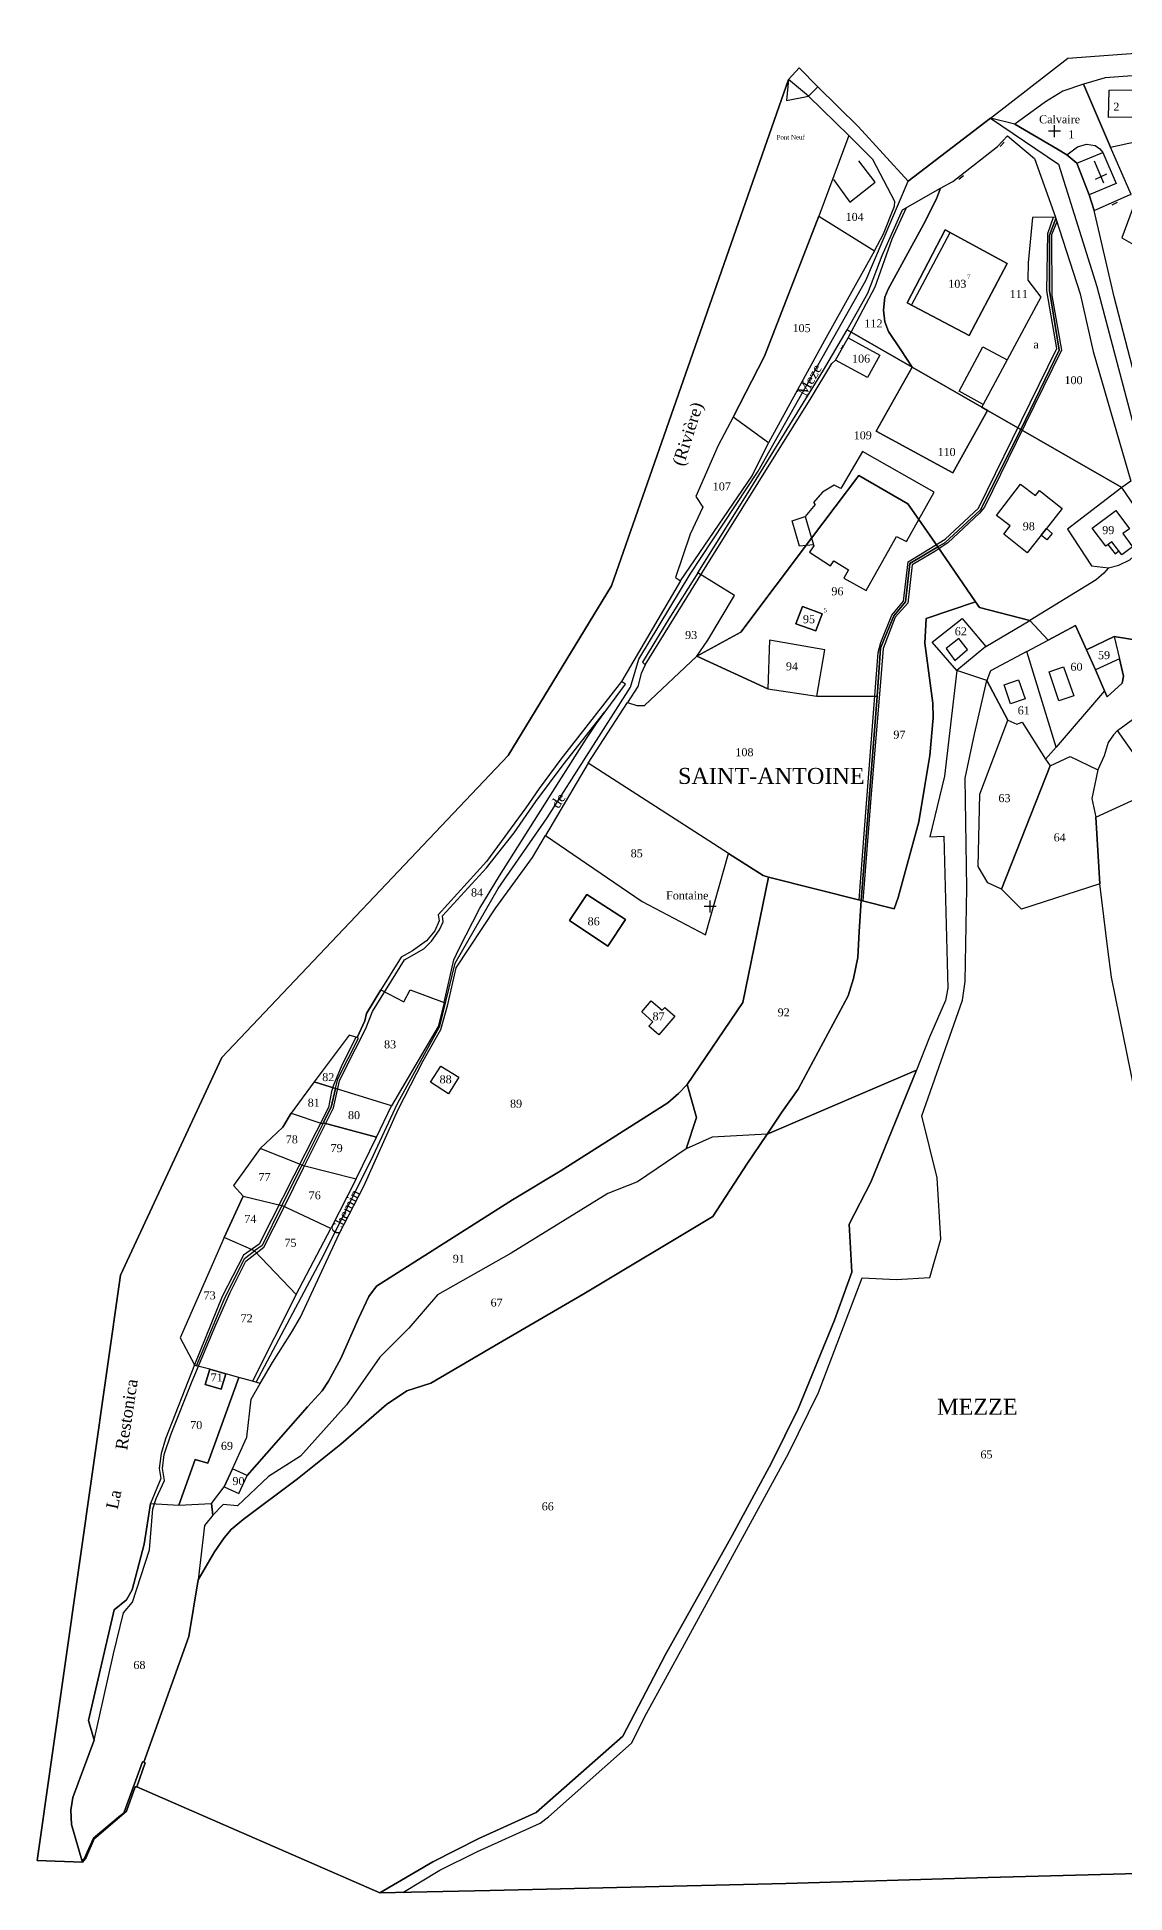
# Model space of a CAD drawing. Extents: x 1207305 to 1208120, y 6152484 to 6153235.
# Drawn here: x 1207305.1 to 1207576.9, y 6152769.3 to 6153233.3 of the extents above; entities that cross this region are included whole.
import ezdxf

# ---------------------------------------------------------------- set-up
doc = ezdxf.new("R2010")
doc.units = 0
doc.linetypes.add('CONTINU', pattern=[0])
doc.layers.get('0').update_dxf_attribs({"linetype": 'CONTINU'})
for name, color, linetype in [('1LIEUDIT', 7, 'CONTINU'), ('1PARCELLE', 7, 'CONTINU'), ('1SECTION', 7, 'CONTINU'), ('1SUBDFISC', 7, 'CONTINU'), ('1SUBDSECT', 7, 'CONTINU'), ('1TRONFLUV', 7, 'CONTINU'), ('1TROUPARCELLE', 7, 'CONTINU'), ('1ZONCOMM', 7, 'CONTINU'), ('3BATIDUR', 7, 'CONTINU'), ('3BATILEGER', 7, 'CONTINU'), ('3CALVAIRE', 7, 'CONTINU'), ('3CALVAIRETEX', 7, 'CONTINU'), ('3CHEMIN', 7, 'CONTINU'), ('3EGLISE', 7, 'CONTINU'), ('3ENSIMMO', 7, 'CONTINU'), ('3FISCLINE', 7, 'CONTINUOUS'), ('3LIEUDITTEX', 7, 'CONTINU'), ('3MURNONMI', 7, 'CONTINU'), ('3NUMVOIE', 7, 'CONTINU'), ('3PARCELLETEX', 7, 'CONTINU'), ('3PONT', 7, 'CONTINU'), ('3SUBDFISCTEX', 7, 'CONTINU'), ('3TRONFLUVTEX', 7, 'CONTINU'), ('3ZONCOMMTEX', 7, 'CONTINU')]:
    doc.layers.add(name, color=color, linetype=linetype)
doc.styles.get("Standard").update_dxf_attribs({"font": 'Times New Roman'})

# ---------------------------------------------------------------- blocks, each defined once
blk = doc.blocks.new('DETATOPO')
for points in [[(-1.5, 0), (1.5, 0)], [(0, -1.5), (0, 1.5)]]:
    blk.add_lwpolyline(points)
blk = doc.blocks.new('MURNOMI')
blk.add_line((-0.75, 0.5), (0.75, 0.5))

msp = doc.modelspace()

# ---------------------------------------------------------------- linework, layer by layer
at = {"layer": '1LIEUDIT'}
for points in [[(1207583.41, 6153133.02), (1207574.31, 6153168.39), (1207569.3, 6153189.93), (1207568.01, 6153193.81), (1207564.97, 6153201.75), (1207562.46, 6153203.83), (1207560.12, 6153205.29), (1207549.42, 6153211.55), (1207549.42, 6153211.55), (1207543.34, 6153212.99), (1207562.71, 6153227.98), (1207633.79, 6153233.28)], [(1207583.41, 6153133.02), (1207574.31, 6153168.39), (1207569.3, 6153189.93), (1207568.01, 6153193.81), (1207564.97, 6153201.75), (1207562.46, 6153203.83), (1207560.12, 6153205.29), (1207549.42, 6153211.55), (1207549.42, 6153211.55), (1207543.34, 6153212.99), (1207522.76, 6153197.23), (1207510.27, 6153210.9), (1207500.24, 6153220.84), (1207495.5, 6153225.64), (1207492.84, 6153222.69), (1207448.62, 6153096.07), (1207422.78, 6153053.73), (1207351.23, 6152978.21), (1207325.93, 6152923.8), (1207305.06, 6152777.44), (1207316.41, 6152777.05), (1207317.21, 6152777.99), (1207319.35, 6152782.86), (1207327.4, 6152789.75), (1207329.58, 6152795.89), (1207329.97, 6152795.84), (1207332.1, 6152801.9), (1207331.74, 6152802.01), (1207342.95, 6152833.42), (1207345.29, 6152847.65), (1207349.4, 6152854.57), (1207351.84, 6152858.09), (1207353.6, 6152860.19), (1207356.54, 6152862.7), (1207370.17, 6152872.86), (1207380.95, 6152881.49), (1207392.35, 6152891.41), (1207397.49, 6152894.84), (1207403.47, 6152896.76), (1207420.38, 6152906.73), (1207441.75, 6152919.1), (1207473.96, 6152938.45), (1207482.44, 6152951.51), (1207487.53, 6152959.04), (1207491.22, 6152964.49), (1207495.26, 6152970.25), (1207507.82, 6152993.59), (1207509.14, 6152997.98), (1207510.19, 6153003.22), (1207510.56, 6153009.71), (1207511.06, 6153017.48), (1207519.3, 6153015.39), (1207520.3, 6153018.21), (1207525.48, 6153037.07), (1207526.9, 6153045.72), (1207528.16, 6153053.69), (1207529.02, 6153063.13), (1207528.91, 6153066.81), (1207526.98, 6153081.81), (1207527.32, 6153087.9), (1207539.6, 6153092.11), (1207540.61, 6153090.67), (1207553.18, 6153087.42), (1207557.81, 6153082.49), (1207564.6, 6153086.15), (1207567.32, 6153080.1), (1207574.24, 6153083.45), (1207586.64, 6153081.42)], [(1207586.64, 6153081.42), (1207574.24, 6153083.45), (1207567.32, 6153080.1), (1207564.6, 6153086.15), (1207557.81, 6153082.49), (1207557.81, 6153082.49), (1207553.18, 6153087.42), (1207540.61, 6153090.67), (1207539.6, 6153092.11), (1207527.32, 6153087.9), (1207526.98, 6153081.81), (1207528.91, 6153066.81), (1207529.02, 6153063.13), (1207528.16, 6153053.69), (1207526.9, 6153045.72), (1207525.48, 6153037.07), (1207520.3, 6153018.21), (1207519.3, 6153015.39), (1207511.06, 6153017.48), (1207510.56, 6153009.71), (1207510.19, 6153003.22), (1207509.14, 6152997.98), (1207507.82, 6152993.59), (1207495.26, 6152970.25), (1207491.22, 6152964.49), (1207487.53, 6152959.04), (1207482.44, 6152951.51), (1207473.96, 6152938.45), (1207441.75, 6152919.1), (1207420.38, 6152906.73), (1207403.47, 6152896.76), (1207397.49, 6152894.84), (1207392.35, 6152891.41), (1207380.95, 6152881.49), (1207370.17, 6152872.86), (1207356.54, 6152862.7), (1207353.6, 6152860.19), (1207351.84, 6152858.09), (1207349.4, 6152854.57), (1207345.29, 6152847.65), (1207342.95, 6152833.42), (1207331.74, 6152802.01), (1207332.1, 6152801.9), (1207329.97, 6152795.84), (1207390.75, 6152769.35), (1207418.29, 6152769.92), (1207492.18, 6152771.72), (1207542.76, 6152773.23), (1207595.83, 6152774.61)]]:
    msp.add_lwpolyline(points, dxfattribs=at)
at = {"layer": '1PARCELLE'}
for points in [[(1207569.3, 6153189.93), (1207578.12, 6153193.81), (1207578.49, 6153193.91), (1207573.39, 6153205.8), (1207566.59, 6153221.48), (1207561.44, 6153219.78), (1207557.08, 6153217.07), (1207549.42, 6153211.55), (1207560.12, 6153205.29), (1207562.46, 6153203.83), (1207564.97, 6153201.75), (1207568.01, 6153193.81), (1207569.3, 6153189.93)], [(1207566.59, 6153221.48), (1207573.39, 6153205.8), (1207579.84, 6153207.22), (1207579.82, 6153209.75), (1207579.87, 6153220.06), (1207579.9, 6153223.68), (1207572.04, 6153223.1), (1207566.59, 6153221.48)], [(1207500.44, 6153188.48), (1207514.37, 6153179.83), (1207516.65, 6153184.12), (1207519.4, 6153190.99), (1207519.41, 6153192.17), (1207513.95, 6153202.67), (1207507.98, 6153208.67), (1207500.44, 6153188.48)], [(1207542.57, 6153139.96), (1207541.21, 6153140.74), (1207523.78, 6153150.74), (1207520.93, 6153155.14), (1207517.87, 6153159.71), (1207516.99, 6153162.09), (1207516.63, 6153165), (1207516.93, 6153168.25), (1207517.76, 6153170.3), (1207526.63, 6153186.44), (1207529.89, 6153192.87), (1207530.87, 6153195.54), (1207533.92, 6153197.19), (1207545.15, 6153205.94), (1207547.65, 6153208.61), (1207554.36, 6153202.97), (1207559.6, 6153188.25), (1207559.72, 6153187.92), (1207558.1, 6153183.8), (1207558.14, 6153169.96), (1207560.55, 6153155), (1207550.92, 6153135.22), (1207542.57, 6153139.96)], [(1207530.87, 6153195.54), (1207529.89, 6153192.87), (1207526.63, 6153186.44), (1207517.76, 6153170.3), (1207516.93, 6153168.25), (1207516.63, 6153165), (1207516.99, 6153162.09), (1207517.87, 6153159.71), (1207520.93, 6153155.14), (1207523.78, 6153150.74), (1207507.56, 6153160.1), (1207512.66, 6153169.26), (1207516.3, 6153178.67), (1207521.36, 6153190.09), (1207530.87, 6153195.54)], [(1207487.87, 6153131.82), (1207479.03, 6153138.26), (1207486.86, 6153153.5), (1207500.44, 6153188.48), (1207514.37, 6153179.83), (1207501.85, 6153157.4), (1207487.87, 6153131.82)], [(1207550.92, 6153135.22), (1207560.55, 6153155), (1207558.14, 6153169.96), (1207558.1, 6153183.8), (1207559.72, 6153187.92), (1207565.8, 6153169.1), (1207569.05, 6153154.72), (1207578.4, 6153122.27), (1207576.16, 6153120.68), (1207550.92, 6153135.22)], [(1207547.49, 6153176.71), (1207532.05, 6153185.12), (1207522.5, 6153166.86), (1207538.02, 6153158.66), (1207547.49, 6153176.71)], [(1207472.71, 6153082.54), (1207479.34, 6153093.65), (1207470.17, 6153099.36), (1207482.77, 6153119.47), (1207501.63, 6153150), (1207507.56, 6153160.1), (1207523.78, 6153150.74), (1207514.78, 6153134.73), (1207533.98, 6153124.37), (1207542.57, 6153139.96), (1207550.92, 6153135.22), (1207540.83, 6153115.12), (1207531.91, 6153106.85), (1207530.22, 6153105.85), (1207525.43, 6153112.68), (1207522.68, 6153116.62), (1207510.43, 6153123.69), (1207498.64, 6153108), (1207480.98, 6153084.51), (1207469.94, 6153078.51), (1207472.71, 6153082.54)], [(1207512.58, 6153148.22), (1207504.64, 6153152.54), (1207507.81, 6153158.12), (1207515.66, 6153153.76), (1207512.58, 6153148.22)], [(1207523.78, 6153150.74), (1207541.21, 6153140.74), (1207542.57, 6153139.96), (1207533.98, 6153124.37), (1207514.78, 6153134.73), (1207523.78, 6153150.74)], [(1207487.87, 6153131.82), (1207479.03, 6153138.26), (1207475.33, 6153131.19), (1207469.73, 6153118.47), (1207471.44, 6153115.74), (1207468.29, 6153109.02), (1207464.64, 6153098.16), (1207465.9, 6153097.33), (1207483.78, 6153123.64), (1207487.87, 6153131.82)], [(1207550.92, 6153135.22), (1207576.16, 6153120.68), (1207562.6, 6153110.3), (1207568.57, 6153101.08), (1207572.86, 6153100.59), (1207571.71, 6153099.26), (1207569.76, 6153097.58), (1207553.18, 6153087.42), (1207540.61, 6153090.67), (1207539.6, 6153092.11), (1207530.22, 6153105.85), (1207531.91, 6153106.85), (1207540.83, 6153115.12), (1207550.92, 6153135.22)], [(1207499.93, 6153068.54), (1207501.99, 6153080.14), (1207488.12, 6153082.5), (1207487.72, 6153070.32), (1207469.94, 6153078.51), (1207480.98, 6153084.51), (1207498.64, 6153108), (1207510.43, 6153123.69), (1207522.68, 6153116.62), (1207525.43, 6153112.68), (1207530.22, 6153105.85), (1207523.23, 6153101.7), (1207522.09, 6153092.07), (1207519.16, 6153088.63), (1207515.89, 6153080.56), (1207515.03, 6153068.46), (1207499.93, 6153068.54)], [(1207576.16, 6153120.68), (1207562.6, 6153110.3), (1207568.57, 6153101.08), (1207572.86, 6153100.59), (1207575.46, 6153101.23), (1207578.15, 6153102.63), (1207580.04, 6153104.26), (1207582.22, 6153107.18), (1207582.75, 6153109.03), (1207582.52, 6153111.42), (1207576.16, 6153120.68)], [(1207511.06, 6153017.48), (1207515.03, 6153068.46), (1207515.89, 6153080.56), (1207519.16, 6153088.63), (1207522.09, 6153092.07), (1207523.23, 6153101.7), (1207530.22, 6153105.85), (1207539.6, 6153092.11), (1207527.32, 6153087.9), (1207526.98, 6153081.81), (1207528.91, 6153066.81), (1207529.02, 6153063.13), (1207528.16, 6153053.69), (1207526.9, 6153045.72), (1207525.48, 6153037.07), (1207520.3, 6153018.21), (1207519.3, 6153015.39), (1207511.06, 6153017.48)], [(1207452.63, 6153066.93), (1207454.96, 6153066.16), (1207456.91, 6153066.15), (1207469.94, 6153078.51), (1207472.71, 6153082.54), (1207479.34, 6153093.65), (1207470.17, 6153099.36), (1207462.99, 6153087.86), (1207456.4, 6153077.01), (1207457.06, 6153076.35), (1207456.02, 6153074.2), (1207455.18, 6153070.97), (1207452.63, 6153066.93)], [(1207494.67, 6153086.6), (1207496.35, 6153090.92), (1207501.27, 6153089.13), (1207499.69, 6153084.85), (1207494.67, 6153086.6)], [(1207542.17, 6153080.96), (1207534.91, 6153074.96), (1207528.78, 6153081.99), (1207536.26, 6153087.93), (1207542.17, 6153080.96)], [(1207559.8, 6153055.77), (1207552.45, 6153079.68), (1207557.81, 6153082.49), (1207564.6, 6153086.15), (1207567.32, 6153080.1), (1207569.58, 6153075.1), (1207571.88, 6153069.88), (1207559.8, 6153055.77)], [(1207487.72, 6153070.32), (1207499.93, 6153068.54), (1207501.99, 6153080.14), (1207488.12, 6153082.5), (1207487.72, 6153070.32)], [(1207571.88, 6153069.88), (1207569.58, 6153075.1), (1207567.32, 6153080.1), (1207574.24, 6153083.45), (1207575.6, 6153077.87), (1207576.6, 6153073.55), (1207576.3, 6153071.73), (1207572.54, 6153068.37), (1207571.88, 6153069.88)], [(1207511.06, 6153017.48), (1207487.91, 6153023.25), (1207486.52, 6153023.66), (1207477.85, 6153029.23), (1207442.79, 6153051.76), (1207452.63, 6153066.93), (1207454.96, 6153066.16), (1207456.91, 6153066.15), (1207469.94, 6153078.51), (1207487.72, 6153070.32), (1207499.93, 6153068.54), (1207515.03, 6153068.46), (1207511.06, 6153017.48)], [(1207542.41, 6153072.45), (1207547.71, 6153062.56), (1207549.95, 6153061.52), (1207551.27, 6153062.05), (1207557.15, 6153052.76), (1207559.8, 6153055.77), (1207552.45, 6153079.68), (1207543.38, 6153074.88), (1207542.41, 6153072.45)], [(1207391, 6152995.07), (1207396.72, 6152992.13), (1207398.28, 6152995.11), (1207406.82, 6152991.97), (1207409.19, 6153002.62), (1207410.56, 6153005.43), (1207415.69, 6153015.5), (1207420.61, 6153023.58), (1207435.54, 6153047.15), (1207442.38, 6153057.91), (1207444.87, 6153061.71), (1207452.15, 6153071.51), (1207451.13, 6153072.2), (1207435.96, 6153052.77), (1207430.53, 6153045.43), (1207427.22, 6153040.57), (1207417.4, 6153027.2), (1207405.31, 6153013.84), (1207405.58, 6153012.34), (1207404.51, 6153009.87), (1207402.36, 6153007.38), (1207398.87, 6153004.82), (1207396.09, 6153003.3), (1207391, 6152995.07)], [(1207595.87, 6153058.11), (1207589.75, 6153055.06), (1207587.26, 6153053.81), (1207581.46, 6153050.91), (1207575.13, 6153059.93), (1207587.77, 6153069.2), (1207595.87, 6153058.11)], [(1207547.71, 6153062.56), (1207549.95, 6153061.52), (1207551.27, 6153062.05), (1207557.15, 6153052.76), (1207558.24, 6153051.08), (1207546.13, 6153020.31), (1207542.67, 6153021.85), (1207540.29, 6153025.9), (1207540.71, 6153044.06), (1207547.71, 6153062.56)], [(1207569.66, 6153038.27), (1207582.64, 6153044.15), (1207593.3, 6153045.55), (1207605.01, 6153044.53), (1207602.28, 6153049.1), (1207595.87, 6153058.11), (1207589.75, 6153055.06), (1207587.26, 6153053.81), (1207581.46, 6153050.91), (1207575.13, 6153059.93), (1207574.11, 6153058.87), (1207572.77, 6153056.97), (1207571.75, 6153053.63), (1207570.15, 6153050.1), (1207568.66, 6153042.93), (1207569.66, 6153038.27)], [(1207569.66, 6153038.27), (1207570.72, 6153021.62), (1207551.07, 6153015.26), (1207546.13, 6153020.31), (1207558.24, 6153051.08), (1207563.25, 6153053.45), (1207570.15, 6153050.1), (1207568.66, 6153042.93), (1207569.66, 6153038.27)], [(1207477.85, 6153029.23), (1207442.79, 6153051.76), (1207432.14, 6153033.72), (1207456.31, 6153017.16), (1207472.11, 6153008.88), (1207477.85, 6153029.23)], [(1207353.92, 6152875.37), (1207357.52, 6152883.24), (1207358.53, 6152892.76), (1207360.78, 6152896.73), (1207363.86, 6152901.92), (1207368.66, 6152909.43), (1207370.93, 6152913.29), (1207380.59, 6152934.07), (1207386.73, 6152945.99), (1207395.32, 6152965.15), (1207401.56, 6152977.36), (1207404.58, 6152982.68), (1207405.99, 6152985.19), (1207407.73, 6152991.42), (1207409.79, 6153000.61), (1207419.75, 6153015.63), (1207428.87, 6153028.23), (1207432.14, 6153033.72), (1207456.31, 6153017.16), (1207472.11, 6153008.88), (1207477.85, 6153029.23), (1207486.52, 6153023.66), (1207487.91, 6153023.25), (1207481.44, 6152991.95), (1207467.54, 6152971.48), (1207465.36, 6152969.16), (1207462.68, 6152966.86), (1207435.79, 6152949.8), (1207423.92, 6152942.63), (1207389.88, 6152921.05), (1207387.99, 6152918.42), (1207385.35, 6152912.91), (1207380.98, 6152902.97), (1207377.86, 6152897.25), (1207376.27, 6152894.9), (1207372.67, 6152890.85), (1207357.58, 6152873.73), (1207353.92, 6152875.37)], [(1207487.53, 6152959.04), (1207473.76, 6152958.24), (1207467.28, 6152955.34), (1207469.89, 6152963.2), (1207467.54, 6152971.48), (1207481.44, 6152991.95), (1207487.91, 6153023.25), (1207511.06, 6153017.48), (1207510.56, 6153009.71), (1207510.19, 6153003.22), (1207509.14, 6152997.98), (1207507.82, 6152993.59), (1207495.26, 6152970.25), (1207491.22, 6152964.49), (1207487.53, 6152959.04)], [(1207442.48, 6153018.96), (1207438.13, 6153012.46), (1207447.74, 6153006.05), (1207452.12, 6153012.68), (1207442.48, 6153018.96)], [(1207393.66, 6152966.09), (1207379.63, 6152970.42), (1207380.2, 6152972.88), (1207385.39, 6152983.02), (1207385.03, 6152983.17), (1207386.99, 6152987.35), (1207387.38, 6152989.23), (1207391, 6152995.07), (1207396.72, 6152992.13), (1207398.28, 6152995.11), (1207406.82, 6152991.97), (1207405.31, 6152985.97), (1207393.66, 6152966.09)], [(1207458.94, 6152987.14), (1207456.21, 6152989.57), (1207458.52, 6152992.32), (1207461.3, 6152990.01), (1207461.97, 6152990.71), (1207464.46, 6152988.51), (1207460.43, 6152983.87), (1207457.96, 6152986.05), (1207458.94, 6152987.14)], [(1207379.63, 6152970.42), (1207380.2, 6152972.88), (1207385.39, 6152983.02), (1207385.03, 6152983.17), (1207383.05, 6152983.81), (1207374.31, 6152972.07), (1207379.63, 6152970.42)], [(1207487.53, 6152959.04), (1207482.44, 6152951.51), (1207473.96, 6152938.45), (1207441.75, 6152919.1), (1207420.38, 6152906.73), (1207403.47, 6152896.76), (1207397.49, 6152894.84), (1207392.35, 6152891.41), (1207380.95, 6152881.49), (1207370.17, 6152872.86), (1207356.54, 6152862.7), (1207353.6, 6152860.19), (1207351.84, 6152858.09), (1207349.4, 6152854.57), (1207345.29, 6152847.65), (1207342.95, 6152833.42), (1207331.74, 6152802.01), (1207332.1, 6152801.9), (1207329.97, 6152795.84), (1207390.75, 6152769.35), (1207403.93, 6152777.1), (1207415.48, 6152782.97), (1207429.78, 6152789.46), (1207451.43, 6152808.53), (1207462.15, 6152828.91), (1207478.78, 6152858.68), (1207488.65, 6152876.84), (1207495.29, 6152890.38), (1207504.37, 6152912.49), (1207508.72, 6152924.53), (1207508.04, 6152936.56), (1207513.49, 6152947.04), (1207524.85, 6152975.04), (1207487.53, 6152959.04)], [(1207407.88, 6152969.12), (1207403.42, 6152972.01), (1207405.94, 6152976.01), (1207410.45, 6152973.26), (1207407.88, 6152969.12)], [(1207467.28, 6152955.34), (1207455.11, 6152947.09), (1207447.74, 6152944.23), (1207423.52, 6152929.29), (1207405.15, 6152918.83), (1207397.99, 6152910.54), (1207390.75, 6152903.27), (1207382.4, 6152891.32), (1207370.91, 6152878.53), (1207362.88, 6152873.43), (1207355.15, 6152866.13), (1207351.56, 6152866.41), (1207348.97, 6152863.77), (1207348.67, 6152866.66), (1207351.82, 6152870.82), (1207355.5, 6152869.17), (1207357.58, 6152873.73), (1207372.67, 6152890.85), (1207376.27, 6152894.9), (1207377.86, 6152897.25), (1207380.98, 6152902.97), (1207385.35, 6152912.91), (1207387.99, 6152918.42), (1207389.88, 6152921.05), (1207423.92, 6152942.63), (1207435.79, 6152949.8), (1207462.68, 6152966.86), (1207465.36, 6152969.16), (1207467.54, 6152971.48), (1207469.89, 6152963.2), (1207467.28, 6152955.34)], [(1207379.63, 6152970.42), (1207374.31, 6152972.07), (1207368.54, 6152964.26), (1207376.45, 6152961.57), (1207376.59, 6152961.85), (1207378.55, 6152965.78), (1207379.63, 6152970.42)], [(1207393.66, 6152966.09), (1207379.63, 6152970.42), (1207378.55, 6152965.78), (1207376.59, 6152961.85), (1207389.89, 6152958.29), (1207393.66, 6152966.09)], [(1207371.32, 6152951.31), (1207360.79, 6152955.41), (1207366.5, 6152960.78), (1207368.54, 6152964.26), (1207376.45, 6152961.57), (1207371.32, 6152951.31)], [(1207371.32, 6152951.31), (1207384.84, 6152947.82), (1207389.89, 6152958.29), (1207376.59, 6152961.85), (1207376.45, 6152961.57), (1207371.32, 6152951.31)], [(1207487.53, 6152959.04), (1207473.76, 6152958.24), (1207467.28, 6152955.34), (1207455.11, 6152947.09), (1207447.74, 6152944.23), (1207423.52, 6152929.29), (1207405.15, 6152918.83), (1207397.99, 6152910.54), (1207390.75, 6152903.27), (1207382.4, 6152891.32), (1207370.91, 6152878.53), (1207362.88, 6152873.43), (1207355.15, 6152866.13), (1207351.56, 6152866.41), (1207348.97, 6152863.77), (1207346.91, 6152861.18), (1207345.29, 6152847.65), (1207349.4, 6152854.57), (1207351.84, 6152858.09), (1207353.6, 6152860.19), (1207356.54, 6152862.7), (1207370.17, 6152872.86), (1207380.95, 6152881.49), (1207392.35, 6152891.41), (1207397.49, 6152894.84), (1207403.47, 6152896.76), (1207420.38, 6152906.73), (1207441.75, 6152919.1), (1207473.96, 6152938.45), (1207482.44, 6152951.51), (1207487.53, 6152959.04)], [(1207356.57, 6152943.53), (1207366.26, 6152941.16), (1207371.32, 6152951.31), (1207360.79, 6152955.41), (1207354.14, 6152946.15), (1207356.57, 6152943.53)], [(1207366.26, 6152941.16), (1207371.32, 6152951.31), (1207384.84, 6152947.82), (1207378.48, 6152935.48), (1207366.26, 6152941.16)], [(1207356.57, 6152943.53), (1207366.26, 6152941.16), (1207361.29, 6152931.21), (1207359.4, 6152929.88), (1207351.83, 6152933.2), (1207356.57, 6152943.53)], [(1207366.26, 6152941.16), (1207361.29, 6152931.21), (1207359.4, 6152929.88), (1207369.85, 6152918.96), (1207378.48, 6152935.48), (1207366.26, 6152941.16)], [(1207359.4, 6152929.88), (1207351.83, 6152933.2), (1207340.84, 6152908.08), (1207344.38, 6152901.36), (1207344.87, 6152901.13), (1207351.79, 6152917.73), (1207356.9, 6152927.91), (1207359.4, 6152929.88)], [(1207352.27, 6152899.15), (1207348.22, 6152900.29), (1207344.87, 6152901.13), (1207351.79, 6152917.73), (1207356.9, 6152927.91), (1207359.4, 6152929.88), (1207369.85, 6152918.96), (1207358.89, 6152897.27), (1207355.47, 6152898.19), (1207352.27, 6152899.15)], [(1207352.27, 6152899.15), (1207351.09, 6152895.27), (1207347.03, 6152896.43), (1207348.22, 6152900.29), (1207344.87, 6152901.13), (1207344.38, 6152901.36), (1207337.16, 6152882.86), (1207336.08, 6152879.23), (1207335.54, 6152875.44), (1207335.95, 6152872.96), (1207333.38, 6152866.66), (1207340.47, 6152866.29), (1207344.6, 6152877.71), (1207347.77, 6152876.8), (1207355.47, 6152898.19), (1207352.27, 6152899.15)], [(1207352.27, 6152899.15), (1207351.09, 6152895.27), (1207347.03, 6152896.43), (1207348.22, 6152900.29), (1207352.27, 6152899.15)], [(1207348.67, 6152866.66), (1207351.82, 6152870.82), (1207353.92, 6152875.37), (1207357.52, 6152883.24), (1207358.53, 6152892.76), (1207360.78, 6152896.73), (1207358.89, 6152897.27), (1207355.47, 6152898.19), (1207347.77, 6152876.8), (1207344.6, 6152877.71), (1207340.47, 6152866.29), (1207348.67, 6152866.66)], [(1207351.82, 6152870.82), (1207355.5, 6152869.17), (1207357.58, 6152873.73), (1207353.92, 6152875.37), (1207351.82, 6152870.82)], [(1207348.97, 6152863.77), (1207346.91, 6152861.18), (1207345.29, 6152847.65), (1207342.95, 6152833.42), (1207331.74, 6152802.01), (1207331.37, 6152802.1), (1207326.82, 6152789.56), (1207325.9, 6152788.71), (1207319.17, 6152783.04), (1207316.8, 6152777.88), (1207316.27, 6152777.55), (1207313.62, 6152786.43), (1207313.45, 6152790.02), (1207313.97, 6152793.16), (1207319.33, 6152807.56), (1207317.89, 6152812.43), (1207324.3, 6152840.11), (1207327.38, 6152842.61), (1207328.8, 6152845.14), (1207331.81, 6152856.52), (1207333.38, 6152866.66), (1207340.47, 6152866.29), (1207348.67, 6152866.66), (1207348.97, 6152863.77)]]:
    msp.add_lwpolyline(points, close=True, dxfattribs=at)
for points in [[(1207583.41, 6153133.02), (1207574.31, 6153168.39), (1207569.3, 6153189.93), (1207578.12, 6153193.81)], [(1207579.58, 6153192.39), (1207576.17, 6153183.14), (1207581.43, 6153180.07)], [(1207579.51, 6152969.21), (1207573.62, 6152998.28), (1207572.66, 6153005.25), (1207570.72, 6153021.62), (1207551.07, 6153015.26), (1207546.13, 6153020.31), (1207542.67, 6153021.85), (1207540.29, 6153025.9), (1207540.71, 6153044.06), (1207547.71, 6153062.56), (1207542.41, 6153072.45), (1207534.91, 6153074.96), (1207528.78, 6153081.99), (1207536.26, 6153087.93), (1207542.17, 6153080.96), (1207553.18, 6153087.42), (1207540.61, 6153090.67), (1207539.6, 6153092.11), (1207527.32, 6153087.9), (1207526.98, 6153081.81), (1207528.91, 6153066.81), (1207529.02, 6153063.13), (1207528.16, 6153053.69), (1207526.9, 6153045.72), (1207525.48, 6153037.07), (1207520.3, 6153018.21), (1207519.3, 6153015.39), (1207511.06, 6153017.48), (1207510.56, 6153009.71), (1207510.19, 6153003.22), (1207509.14, 6152997.98), (1207507.82, 6152993.59), (1207495.26, 6152970.25), (1207491.22, 6152964.49), (1207487.53, 6152959.04), (1207524.85, 6152975.04), (1207513.49, 6152947.04), (1207508.04, 6152936.56), (1207508.72, 6152924.53), (1207504.37, 6152912.49), (1207495.29, 6152890.38), (1207488.65, 6152876.84), (1207478.78, 6152858.68), (1207462.15, 6152828.91), (1207451.43, 6152808.53), (1207429.78, 6152789.46), (1207415.48, 6152782.97), (1207403.93, 6152777.1), (1207390.75, 6152769.35), (1207418.29, 6152769.92), (1207492.18, 6152771.72), (1207542.76, 6152773.23), (1207595.83, 6152774.61)], [(1207579.51, 6152969.21), (1207573.62, 6152998.28), (1207572.66, 6153005.25), (1207570.72, 6153021.62), (1207569.66, 6153038.27), (1207582.64, 6153044.15)]]:
    msp.add_lwpolyline(points, dxfattribs=at)
at = {"layer": '1SECTION'}
msp.add_lwpolyline([(1207595.83, 6152774.61), (1207542.76, 6152773.23), (1207492.18, 6152771.72), (1207418.29, 6152769.92), (1207390.75, 6152769.35), (1207329.97, 6152795.84), (1207329.58, 6152795.89), (1207327.4, 6152789.75), (1207319.35, 6152782.86), (1207317.21, 6152777.99), (1207316.41, 6152777.05), (1207305.06, 6152777.44), (1207325.93, 6152923.8), (1207351.23, 6152978.21), (1207422.78, 6153053.73), (1207448.62, 6153096.07), (1207492.84, 6153222.69), (1207495.5, 6153225.64), (1207500.24, 6153220.84), (1207510.27, 6153210.9), (1207522.76, 6153197.23), (1207543.34, 6153212.99), (1207562.71, 6153227.98), (1207633.79, 6153233.28)], dxfattribs=at)
at = {"layer": '1SUBDFISC'}
for points in [[(1207547.53, 6153152.63), (1207541.53, 6153141.43), (1207541.21, 6153140.74), (1207523.78, 6153150.74), (1207520.93, 6153155.14), (1207517.87, 6153159.71), (1207516.99, 6153162.09), (1207516.63, 6153165), (1207516.93, 6153168.25), (1207517.76, 6153170.3), (1207526.63, 6153186.44), (1207529.89, 6153192.87), (1207530.87, 6153195.54), (1207533.92, 6153197.19), (1207545.15, 6153205.94), (1207547.65, 6153208.61), (1207554.36, 6153202.97), (1207559.6, 6153188.25), (1207553.88, 6153188.19), (1207552.74, 6153176.83), (1207552.66, 6153172.48), (1207555.96, 6153168.31), (1207547.53, 6153152.63)], [(1207547.53, 6153152.63), (1207541.53, 6153141.43), (1207541.21, 6153140.74), (1207542.57, 6153139.96), (1207550.92, 6153135.22), (1207560.55, 6153155), (1207558.14, 6153169.96), (1207558.1, 6153183.8), (1207559.72, 6153187.92), (1207559.6, 6153188.25), (1207553.88, 6153188.19), (1207552.74, 6153176.83), (1207552.66, 6153172.48), (1207555.96, 6153168.31), (1207547.53, 6153152.63)]]:
    msp.add_lwpolyline(points, close=True, dxfattribs=at)
at = {"layer": '1SUBDSECT'}
msp.add_lwpolyline([(1207595.83, 6152774.61), (1207542.76, 6152773.23), (1207492.18, 6152771.72), (1207418.29, 6152769.92), (1207390.75, 6152769.35), (1207329.97, 6152795.84), (1207329.58, 6152795.89), (1207327.4, 6152789.75), (1207319.35, 6152782.86), (1207317.21, 6152777.99), (1207316.41, 6152777.05), (1207305.06, 6152777.44), (1207325.93, 6152923.8), (1207351.23, 6152978.21), (1207422.78, 6153053.73), (1207448.62, 6153096.07), (1207492.84, 6153222.69), (1207495.5, 6153225.64), (1207500.24, 6153220.84), (1207510.27, 6153210.9), (1207522.76, 6153197.23), (1207543.34, 6153212.99), (1207562.71, 6153227.98), (1207633.79, 6153233.28)], dxfattribs=at)
at = {"layer": '1TRONFLUV'}
for points in [[(1207333.38, 6152866.66), (1207331.81, 6152856.52), (1207328.8, 6152845.14), (1207327.38, 6152842.61), (1207324.3, 6152840.11), (1207317.89, 6152812.43), (1207319.33, 6152807.56), (1207313.97, 6152793.16), (1207313.45, 6152790.02), (1207313.62, 6152786.43), (1207316.27, 6152777.55), (1207316.41, 6152777.05), (1207305.06, 6152777.44), (1207325.93, 6152923.8), (1207351.23, 6152978.21), (1207422.78, 6153053.73), (1207448.62, 6153096.07), (1207492.84, 6153222.69), (1207492.38, 6153217.44), (1207497.89, 6153218.52), (1207507.98, 6153208.67), (1207500.44, 6153188.48), (1207486.86, 6153153.5), (1207479.03, 6153138.26), (1207475.33, 6153131.19), (1207469.73, 6153118.47), (1207471.44, 6153115.74), (1207468.29, 6153109.02), (1207464.64, 6153098.16), (1207465.9, 6153097.33), (1207451.13, 6153072.2), (1207435.96, 6153052.77), (1207430.53, 6153045.43), (1207427.22, 6153040.57), (1207417.4, 6153027.2), (1207405.31, 6153013.84), (1207405.58, 6153012.34), (1207404.51, 6153009.87), (1207402.36, 6153007.38), (1207398.87, 6153004.82), (1207396.09, 6153003.3), (1207391, 6152995.07), (1207387.38, 6152989.23), (1207386.99, 6152987.35), (1207385.03, 6152983.17), (1207383.05, 6152983.81), (1207374.31, 6152972.07), (1207368.54, 6152964.26), (1207366.5, 6152960.78), (1207360.79, 6152955.41), (1207354.14, 6152946.15), (1207356.57, 6152943.53), (1207351.83, 6152933.2), (1207340.84, 6152908.08), (1207344.38, 6152901.36), (1207337.16, 6152882.86), (1207336.08, 6152879.23), (1207335.54, 6152875.44), (1207335.95, 6152872.96), (1207333.38, 6152866.66)], [(1207316.27, 6152777.55), (1207316.8, 6152777.88), (1207319.17, 6152783.04), (1207325.9, 6152788.71), (1207326.82, 6152789.56), (1207331.37, 6152802.1), (1207331.74, 6152802.01), (1207332.1, 6152801.9), (1207329.97, 6152795.84), (1207329.58, 6152795.89), (1207327.4, 6152789.75), (1207319.35, 6152782.86), (1207317.21, 6152777.99), (1207316.41, 6152777.05), (1207316.27, 6152777.55)]]:
    msp.add_lwpolyline(points, close=True, dxfattribs=at)
at = {"layer": '1TROUPARCELLE'}
for points in [[(1207522.5, 6153166.86), (1207532.05, 6153185.12), (1207547.49, 6153176.71), (1207538.02, 6153158.66), (1207522.5, 6153166.86)], [(1207504.64, 6153152.54), (1207507.81, 6153158.12), (1207515.66, 6153153.76), (1207512.58, 6153148.22), (1207504.64, 6153152.54)], [(1207494.67, 6153086.6), (1207496.35, 6153090.92), (1207501.27, 6153089.13), (1207499.69, 6153084.85), (1207494.67, 6153086.6)], [(1207438.13, 6153012.46), (1207442.48, 6153018.96), (1207452.12, 6153012.68), (1207447.74, 6153006.05), (1207438.13, 6153012.46)], [(1207457.96, 6152986.05), (1207458.94, 6152987.14), (1207456.21, 6152989.57), (1207458.52, 6152992.32), (1207461.3, 6152990.01), (1207461.97, 6152990.71), (1207464.46, 6152988.51), (1207460.43, 6152983.87), (1207457.96, 6152986.05)], [(1207403.42, 6152972.01), (1207405.94, 6152976.01), (1207410.45, 6152973.26), (1207407.88, 6152969.12), (1207403.42, 6152972.01)]]:
    msp.add_lwpolyline(points, close=True, dxfattribs=at)
at = {"layer": '1ZONCOMM'}
for points in [[(1207495.5, 6153225.64), (1207500.24, 6153220.84), (1207510.27, 6153210.9), (1207522.76, 6153197.23), (1207543.34, 6153212.99), (1207562.71, 6153227.98), (1207633.79, 6153233.28)], [(1207495.5, 6153225.64), (1207500.24, 6153220.84), (1207510.27, 6153210.9), (1207522.76, 6153197.23), (1207543.34, 6153212.99), (1207562.71, 6153227.98), (1207633.79, 6153233.28)], [(1207495.5, 6153225.64), (1207500.24, 6153220.84), (1207510.27, 6153210.9), (1207522.76, 6153197.23), (1207543.34, 6153212.99), (1207562.71, 6153227.98), (1207633.79, 6153233.28)], [(1207495.5, 6153225.64), (1207500.24, 6153220.84), (1207510.27, 6153210.9), (1207522.76, 6153197.23), (1207543.34, 6153212.99), (1207562.71, 6153227.98), (1207633.79, 6153233.28)], [(1207495.5, 6153225.64), (1207500.24, 6153220.84), (1207510.27, 6153210.9), (1207522.76, 6153197.23), (1207543.34, 6153212.99), (1207562.71, 6153227.98), (1207633.79, 6153233.28)], [(1207495.5, 6153225.64), (1207500.24, 6153220.84), (1207510.27, 6153210.9), (1207522.76, 6153197.23), (1207543.34, 6153212.99), (1207562.71, 6153227.98), (1207633.79, 6153233.28)], [(1207543.34, 6153212.99), (1207560.38, 6153201.54), (1207569.9, 6153170.95), (1207586.87, 6153106.94)], [(1207543.34, 6153212.99), (1207560.38, 6153201.54), (1207569.9, 6153170.95), (1207586.87, 6153106.94)], [(1207543.34, 6153212.99), (1207560.38, 6153201.54), (1207569.9, 6153170.95), (1207586.87, 6153106.94)], [(1207359.84, 6152897), (1207376.05, 6152927.61), (1207388.58, 6152952.52), (1207395.11, 6152966.73), (1207405.76, 6152986.01), (1207409.59, 6153001.78), (1207420.32, 6153020.41), (1207432.55, 6153038.12), (1207453.38, 6153070.78), (1207455.46, 6153077.73), (1207468.28, 6153098.98), (1207485.27, 6153124.73), (1207512.2, 6153172.4), (1207522.76, 6153197.23)], [(1207359.84, 6152897), (1207376.05, 6152927.61), (1207388.58, 6152952.52), (1207395.11, 6152966.73), (1207405.76, 6152986.01), (1207409.59, 6153001.78), (1207420.32, 6153020.41), (1207432.55, 6153038.12), (1207453.38, 6153070.78), (1207455.46, 6153077.73), (1207468.28, 6153098.98), (1207485.27, 6153124.73), (1207512.2, 6153172.4), (1207522.76, 6153197.23)]]:
    msp.add_lwpolyline(points, dxfattribs=at)
at = {"layer": '3BATIDUR'}
for points in [[(1207571.46, 6153204.45), (1207574.74, 6153196.7), (1207568.01, 6153193.81), (1207564.97, 6153201.75), (1207571.46, 6153204.45)], [(1207532.05, 6153185.12), (1207547.49, 6153176.71), (1207538.02, 6153158.66), (1207522.5, 6153166.86), (1207532.05, 6153185.12)], [(1207504.64, 6153152.54), (1207507.81, 6153158.12), (1207515.66, 6153153.76), (1207512.58, 6153148.22), (1207504.64, 6153152.54)], [(1207547.53, 6153152.63), (1207541.53, 6153141.43), (1207535.56, 6153144.74), (1207541.47, 6153155.84), (1207547.53, 6153152.63)], [(1207498.64, 6153108), (1207510.43, 6153123.69), (1207522.68, 6153116.62), (1207525.43, 6153112.68), (1207529.26, 6153119.54), (1207511.37, 6153129.65), (1207505.92, 6153120.4), (1207504.26, 6153121.26), (1207501.41, 6153119.49), (1207499.12, 6153116.9), (1207499.5, 6153116.42), (1207497.03, 6153113.43), (1207498.64, 6153108)], [(1207498.08, 6153104.5), (1207503.39, 6153101.12), (1207504.2, 6153102.37), (1207507.87, 6153100.13), (1207506.71, 6153098.06), (1207512.26, 6153094.9), (1207519.89, 6153108.43), (1207522.35, 6153107.16), (1207525.43, 6153112.68), (1207522.68, 6153116.62), (1207510.43, 6153123.69), (1207498.64, 6153108), (1207499.21, 6153106.07), (1207498.08, 6153104.5)], [(1207556.05, 6153108.8), (1207552.55, 6153104.35), (1207546.7, 6153108.98), (1207548.29, 6153111.08), (1207544.89, 6153113.66), (1207550.88, 6153121.5), (1207554.61, 6153118.72), (1207555.65, 6153119.9), (1207561.24, 6153115.42), (1207557.33, 6153110.44), (1207556.05, 6153108.8)], [(1207568.75, 6153110.51), (1207574.72, 6153114.94), (1207578.07, 6153110.35), (1207576.46, 6153109.15), (1207578.82, 6153105.89), (1207576.18, 6153103.85), (1207573.7, 6153107.14), (1207572.15, 6153105.99), (1207568.75, 6153110.51)], [(1207496.35, 6153090.92), (1207494.67, 6153086.6), (1207499.69, 6153084.85), (1207501.27, 6153089.13), (1207496.35, 6153090.92)], [(1207532.24, 6153080.4), (1207534.44, 6153077.46), (1207537.63, 6153080.21), (1207535.46, 6153082.94), (1207532.24, 6153080.4)], [(1207558, 6153074.63), (1207561.64, 6153075.88), (1207564.19, 6153068.64), (1207560.42, 6153067.32), (1207558, 6153074.63)], [(1207569.58, 6153075.1), (1207571.88, 6153069.88), (1207572.54, 6153068.37), (1207576.3, 6153071.73), (1207576.6, 6153073.55), (1207575.6, 6153077.87), (1207569.58, 6153075.1)], [(1207546.78, 6153071.34), (1207550.36, 6153072.58), (1207552.02, 6153067.85), (1207548.37, 6153066.59), (1207546.78, 6153071.34)], [(1207438.13, 6153012.46), (1207442.48, 6153018.96), (1207452.12, 6153012.68), (1207447.74, 6153006.05), (1207438.13, 6153012.46)], [(1207456.21, 6152989.57), (1207458.52, 6152992.32), (1207461.3, 6152990.01), (1207461.97, 6152990.71), (1207464.46, 6152988.51), (1207460.43, 6152983.87), (1207457.96, 6152986.05), (1207458.94, 6152987.14), (1207456.21, 6152989.57)], [(1207403.42, 6152972.01), (1207405.94, 6152976.01), (1207410.45, 6152973.26), (1207407.88, 6152969.12), (1207403.42, 6152972.01)], [(1207352.27, 6152899.15), (1207348.22, 6152900.29), (1207347.03, 6152896.43), (1207351.09, 6152895.27), (1207352.27, 6152899.15)]]:
    msp.add_lwpolyline(points, close=True, dxfattribs=at)
at = {"layer": '3BATILEGER'}
msp.add_lwpolyline([(1207557.33, 6153110.44), (1207558.78, 6153109.19), (1207557.47, 6153107.63), (1207556.05, 6153108.8), (1207557.33, 6153110.44)], close=True, dxfattribs=at)
at = {"layer": '3CHEMIN'}
for points in [[(1207507.81, 6153158.12), (1207514.54, 6153170.82), (1207518.81, 6153182.82), (1207522.39, 6153190.69)], [(1207510.5, 6153017.62), (1207511.87, 6153035.22), (1207514.13, 6153064.24), (1207515.26, 6153079.43), (1207515.91, 6153081.93), (1207518.72, 6153088.77), (1207521.59, 6153092.3), (1207522.77, 6153102.09), (1207532.03, 6153107.77), (1207540.37, 6153115.55), (1207548.9, 6153132.83), (1207559.96, 6153155.45), (1207557.46, 6153169.85), (1207557.66, 6153184.17), (1207559.14, 6153188.25)], [(1207559.97, 6153187.14), (1207558.58, 6153183.89), (1207558.73, 6153168.67), (1207561.09, 6153155.03), (1207549.78, 6153131.92), (1207541.82, 6153115.79), (1207540.61, 6153114.24), (1207532.67, 6153106.84), (1207529.48, 6153104.7), (1207523.76, 6153101.37), (1207522.73, 6153091.74), (1207519.55, 6153088.23), (1207516.51, 6153080.41), (1207515.83, 6153072.07), (1207513.46, 6153043), (1207511.45, 6153017.39)], [(1207457.06, 6153076.35), (1207472.49, 6153101.3), (1207498.55, 6153143.14), (1207503.69, 6153151.65), (1207504.64, 6153152.54)], [(1207396.44, 6152769.47), (1207405.74, 6152775.03), (1207415.13, 6152779.7), (1207430.83, 6152786.75), (1207432.85, 6152788.34), (1207453.62, 6152806.8), (1207457.37, 6152814.21), (1207466.89, 6152831.53), (1207492.86, 6152879.23), (1207500.34, 6152894.47), (1207511.27, 6152923.12), (1207519.81, 6152922.72), (1207528.19, 6152923.21), (1207530.97, 6152932.79), (1207530.05, 6152948.1), (1207526.22, 6152963.6), (1207536.37, 6152992.55), (1207537, 6152997.2), (1207537.45, 6153020.52), (1207537.03, 6153048.06), (1207539.34, 6153059.01), (1207542.41, 6153072.45)], [(1207534.91, 6153074.96), (1207531.9, 6153048.53), (1207528.2, 6153033.37), (1207531.67, 6153033.49), (1207532.71, 6152995.55), (1207532.14, 6152992.41), (1207528.1, 6152983.25), (1207524.85, 6152975.04)], [(1207319.33, 6152807.56), (1207324.18, 6152829.1), (1207326.63, 6152839.35), (1207328.93, 6152842.05), (1207333.16, 6152855.12), (1207333.97, 6152865.35), (1207334.8, 6152867.96), (1207336.91, 6152872.44), (1207336.39, 6152875.44), (1207336.79, 6152878.91), (1207338.58, 6152884.13), (1207343.85, 6152897.27), (1207349.74, 6152911.36), (1207353.33, 6152919.44), (1207357.23, 6152927.3), (1207361.72, 6152930.79), (1207366.61, 6152940.42), (1207371.62, 6152950.59), (1207379.1, 6152965.58), (1207380.68, 6152972.35), (1207382.07, 6152975.24), (1207387.23, 6152985.42), (1207388.9, 6152989.72), (1207396.88, 6153002.62), (1207401.68, 6153005.39), (1207403.61, 6153007.26), (1207405.63, 6153010.12), (1207406.59, 6153012.11), (1207406.4, 6153013.59), (1207417.38, 6153025.64), (1207424.26, 6153034.37), (1207429.74, 6153042.23), (1207436.58, 6153051.37), (1207446.99, 6153064.57)], [(1207384.73, 6152983.27), (1207381.04, 6152975.82), (1207379.17, 6152971.25), (1207378.62, 6152969.73), (1207377.91, 6152965.71), (1207374.85, 6152959.57), (1207363.66, 6152937.63), (1207360.55, 6152931.49), (1207356.65, 6152928.77), (1207351.34, 6152918.45), (1207344.38, 6152901.36)]]:
    msp.add_lwpolyline(points, dxfattribs=at)
at = {"layer": '3EGLISE'}
for points in [[(1207569.3, 6153202.35), (1207571.61, 6153196.87)], [(1207569.62, 6153197.8), (1207572.45, 6153199.06)]]:
    msp.add_lwpolyline(points, dxfattribs=at)
at = {"layer": '3FISCLINE'}
for points in [[(1207588.22, 6153213.29), (1207572.87, 6153213.18), (1207573.04, 6153220.05), (1207579.87, 6153220.06)], [(1207562.46, 6153203.83), (1207565.14, 6153205.88), (1207567.35, 6153206.49), (1207569.56, 6153206.16), (1207570.73, 6153205.36), (1207571.46, 6153204.45)], [(1207504.15, 6153197.66), (1207508.22, 6153192.03), (1207514.56, 6153197.04), (1207510.43, 6153202.38)], [(1207523.6, 6153166.28), (1207533.29, 6153184.45)], [(1207499.12, 6153106.39), (1207495.59, 6153106.01), (1207493.82, 6153112.35), (1207497.03, 6153113.43)], [(1207572.73, 6153106.42), (1207574.53, 6153104.13), (1207575.42, 6153104.86)]]:
    msp.add_lwpolyline(points, dxfattribs=at)
at = {"layer": '3PONT'}
msp.add_lwpolyline([(1207497.89, 6153218.52), (1207492.84, 6153222.69), (1207495.5, 6153225.64), (1207500.24, 6153220.84), (1207497.89, 6153218.52)], close=True, dxfattribs=at)

# ---------------------------------------------------------------- block references
at = {"layer": '3CALVAIRE', "rotation": 90}
for p in [(1207559.33, 6153209.78), (1207473.32, 6153015.98)]:
    msp.add_blockref('DETATOPO', p, dxfattribs=at)
at = {"layer": '3MURNONMI'}
for p, rotation in [((1207545.94, 6153206.79), 227.1), ((1207535.69, 6153198.57), 218), ((1207574.14, 6153192.05), 203.8)]:
    msp.add_blockref('MURNOMI', p, dxfattribs=dict(at, rotation=rotation))

# ---------------------------------------------------------------- texts
at = {"layer": '3CALVAIRETEX'}
for s, p in [('Calvaire', (1207555.51, 6153211.73)), ('Fontaine', (1207462.28, 6153017.71))]:
    msp.add_text(s, height=2, dxfattribs=at).set_placement(p)
at = {"layer": '3ENSIMMO'}
msp.add_text('Pont Neuf', height=1.125, dxfattribs=at).set_placement((1207489.91, 6153207.68))
at = {"layer": '3LIEUDITTEX'}
for s, p in [('SAINT-ANTOINE', (1207465.25, 6153046.58)), ('MEZZE', (1207530.01, 6152888.86))]:
    msp.add_text(s, height=4, dxfattribs=at).set_placement(p)
at = {"layer": '3NUMVOIE'}
for s, p in [('7', (1207537.5, 6153172.82)), ('5', (1207501.64, 6153089.47))]:
    msp.add_text(s, height=1.1, dxfattribs=at).set_placement(p)
msp.add_text('1', height=1.1, rotation=325.2, dxfattribs=at).set_placement((1207505.54, 6153155.62))
at = {"layer": '3PARCELLETEX'}
for s, p in [('2', (1207574.07, 6153214.88)), ('1', (1207562.8, 6153207.99)), ('104', (1207507.14, 6153187.34)), ('103', (1207532.8, 6153170.61)), ('111', (1207548.17, 6153168.06)), ('105', (1207493.87, 6153159.53)), ('112', (1207511.84, 6153160.69)), ('106', (1207508.75, 6153151.91)), ('100', (1207561.85, 6153146.52)), ('109', (1207509.16, 6153132.74)), ('110', (1207530.11, 6153128.56)), ('107', (1207473.93, 6153119.95)), ('98', (1207551.42, 6153109.99)), ('99', (1207571.28, 6153109.03)), ('96', (1207503.59, 6153093.74)), ('95', (1207496.48, 6153086.76)), ('62', (1207534.43, 6153083.73)), ('93', (1207467.02, 6153082.82)), ('94', (1207492.23, 6153074.98)), ('60', (1207563.35, 6153074.86)), ('59', (1207570.23, 6153077.77)), ('61', (1207550.15, 6153063.97)), ('97', (1207519.08, 6153057.91)), ('108', (1207479.59, 6153053.51)), ('63', (1207545.34, 6153042.03)), ('64', (1207559.14, 6153032.23)), ('85', (1207453.42, 6153028.24)), ('84', (1207413.51, 6153018.45)), ('86', (1207442.66, 6153011.24)), ('87', (1207458.9, 6152987.49)), ('92', (1207490.16, 6152988.47)), ('83', (1207391.77, 6152980.48)), ('82', (1207376.33, 6152972.29)), ('88', (1207405.66, 6152971.73)), ('81', (1207372.69, 6152965.9)), ('80', (1207382.76, 6152962.79)), ('89', (1207423.27, 6152965.66)), ('78', (1207367.21, 6152956.72)), ('79', (1207378.42, 6152954.54)), ('77', (1207360.39, 6152947.3)), ('76', (1207372.94, 6152942.75)), ('74', (1207356.85, 6152936.85)), ('75', (1207366.87, 6152930.87)), ('91', (1207408.95, 6152926.89)), ('73', (1207346.68, 6152917.74)), ('72', (1207355.93, 6152912.02)), ('67', (1207418.4, 6152915.92)), ('71', (1207348.44, 6152897.2)), ('70', (1207343.32, 6152885.32)), ('69', (1207351, 6152880.11)), ('65', (1207540.84, 6152877.97)), ('90', (1207353.88, 6152871.3)), ('66', (1207431.17, 6152864.98)), ('68', (1207329.11, 6152825.33))]:
    msp.add_text(s, height=2, dxfattribs=at).set_placement(p)
at = {"layer": '3SUBDFISCTEX'}
msp.add_text('a', height=2, dxfattribs=at).set_placement((1207554.09, 6153155.46))
at = {"layer": '3TRONFLUVTEX'}
for s, rotation, p in [('(Rivière)', 72.4, (1207466.62, 6153125.83)), ('Restonica', 81.4, (1207327.57, 6152879.9)), ('La', 78.3, (1207325.18, 6152865.07))]:
    msp.add_text(s, height=3, rotation=rotation, dxfattribs=at).set_placement(p)
at = {"layer": '3ZONCOMMTEX'}
for s, rotation, p in [('Meze', 60.5, (1207497.19, 6153143.29)), ('Meze', 60.5, (1207497.19, 6153143.29)), ('de', 57.4, (1207435.38, 6153040.23)), ('de', 57.4, (1207435.38, 6153040.23)), ('Chemin', 63.3, (1207380.52, 6152933.69)), ('Chemin', 63.3, (1207380.52, 6152933.69))]:
    msp.add_text(s, height=2.5, rotation=rotation, dxfattribs=at).set_placement(p)

doc.saveas('drawing.dxf')
